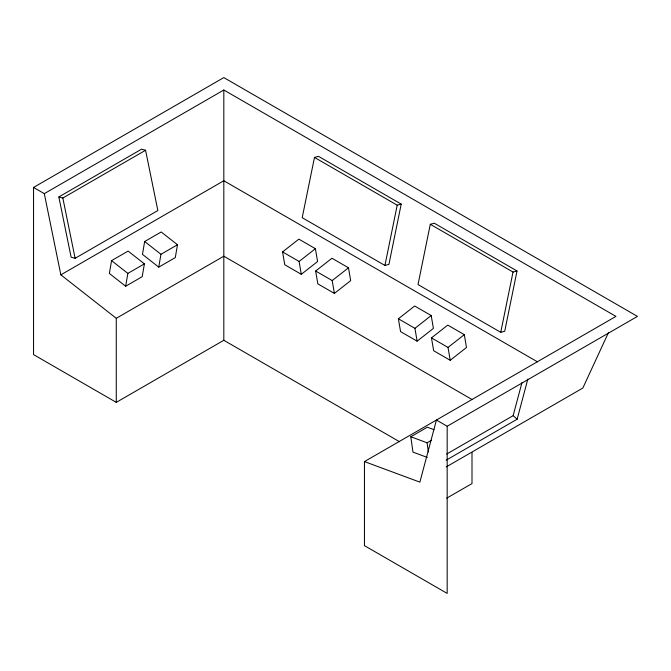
<?xml version="1.0" encoding="UTF-8"?>
<svg xmlns="http://www.w3.org/2000/svg" width="671" height="671" viewBox="0 0 671 671"><rect width="100%" height="100%" fill="white"/><g stroke="black" fill="none" stroke-linecap="round" stroke-linejoin="round"><path stroke-width="1.01" d="M111.562 260.633L109.373 273.474L125.662 286.24L142.202 276.687L144.391 263.854L128.111 251.08L111.562 260.633L127.851 273.399L125.662 286.24M144.651 241.526L142.462 254.368L158.75 267.142L175.299 257.589L177.48 244.747L161.199 231.973L144.651 241.526L160.939 254.301L158.75 267.142M314.481 157.425L302.202 217.698L384.928 265.456L388.92 264.382L401.208 204.11L318.482 156.343L314.481 157.425L397.207 205.183L401.208 204.11M384.928 265.456L397.207 205.183M430.296 224.29L418.016 284.563L500.742 332.321L504.735 331.248L517.022 270.975L434.296 223.217L430.296 224.29L513.021 272.049L517.022 270.975M500.742 332.321L513.021 272.049M446.609 454.082L513.147 415.668L521.963 382.596M446.114 460.214L517.148 419.199L527.825 379.123M608.538 332.422L582.847 388.039L446.14 466.966M282.566 251.91L298.855 239.136L315.395 248.689L317.584 261.531L301.296 274.305L284.756 264.751L282.566 251.91L299.107 261.464L301.296 274.305M299.107 261.464L315.395 248.689M315.655 271.017L331.944 258.243L348.484 267.796L350.673 280.637L334.393 293.412L317.844 283.858L315.655 271.017L332.204 280.57L334.393 293.412M332.204 280.57L348.484 267.796M398.381 318.775L414.67 306.001L431.21 315.555L433.399 328.396L417.119 341.17L400.57 331.617L398.381 318.775L414.93 328.329L417.119 341.17M414.93 328.329L431.21 315.555M431.47 337.882L447.758 325.108L464.307 334.661L466.488 347.503L450.207 360.277L433.659 350.723L431.47 337.882L448.018 347.435L450.207 360.277M448.018 347.435L464.307 334.661M399.539 441.728L223.82 340.281L116.276 402.365L33.55 354.607L33.55 187.435L223.82 77.584L637.45 316.393L447.18 426.244L436.427 420.038L419.878 482.13L364.454 461.589L364.454 545.649L447.18 593.416L447.18 426.244M33.55 187.435L44.303 193.651L223.82 90.006L615.944 316.393L364.454 461.589M58.847 196.947L141.573 149.18L145.565 150.262L157.853 210.535L75.127 258.293L71.126 257.219L58.847 196.947L62.839 198.02L145.565 150.262M44.303 193.651L60.851 274.842L223.82 180.751L537.521 361.862M127.851 273.399L144.391 263.854M160.939 254.301L177.48 244.747M116.276 402.365L116.276 318.306L223.82 256.213L471.998 399.497M427.352 457.446L412.975 452.128L410.795 436.754L427.335 427.209L434.045 429.692M410.795 436.754L427.075 442.793L431.428 440.277M446.693 498.167L471.998 483.565L471.998 452.43M60.851 274.842L116.276 318.306M513.147 415.668L517.148 419.199M62.839 198.02L75.127 258.293M427.075 442.793L428.392 452.011M223.82 90.006L223.82 340.281"/></g></svg>
